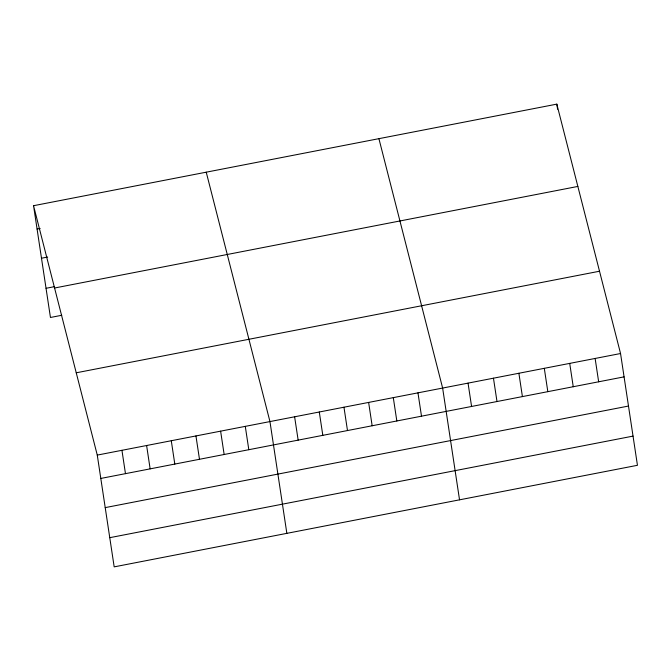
<?xml version="1.0" encoding="UTF-8"?>
<svg xmlns="http://www.w3.org/2000/svg" width="671" height="671" viewBox="0 0 671 671"><rect width="100%" height="100%" fill="white"/><g stroke="black" fill="none" stroke-linecap="round" stroke-linejoin="round"><path stroke-width="1.01" d="M33.55 205.703L556.821 104.131L620.549 353.525L637.45 465.297L114.179 566.869L97.27 455.097L33.55 205.703L50.451 317.475L61.757 315.278M37.081 229.046L40.159 228.442M41.493 258.226L47.658 257.027M46.039 288.295L54.259 286.693M54.577 288.01L577.857 186.429M76.242 372.799L599.522 271.227M97.27 455.097L620.549 353.525M100.801 478.44L624.08 376.859M105.213 507.62L628.492 406.047M109.759 537.681L633.038 436.108M378.914 138.671L442.634 388.064L459.534 499.828M206.232 172.187L269.952 421.581L286.853 533.344M556.821 104.131L557.593 109.205M595.127 358.457L598.658 381.799M569.713 363.397L573.244 386.731M544.298 368.329L547.83 391.663M518.884 373.261L522.415 396.595M493.462 378.192L496.993 401.526M468.048 383.124L471.579 406.467M417.966 392.845L421.497 416.188M393.298 397.635L396.829 420.977M368.631 402.424L372.153 425.766M343.963 407.213L347.486 430.547M319.287 412.002L322.818 435.336M294.619 416.792L298.15 440.126M245.284 426.37L248.815 449.704M220.616 431.159L224.148 454.493M195.949 435.949L199.48 459.283M171.281 440.738L174.804 464.072M146.614 445.519L150.136 468.861M121.937 450.308L125.469 473.651"/></g></svg>
